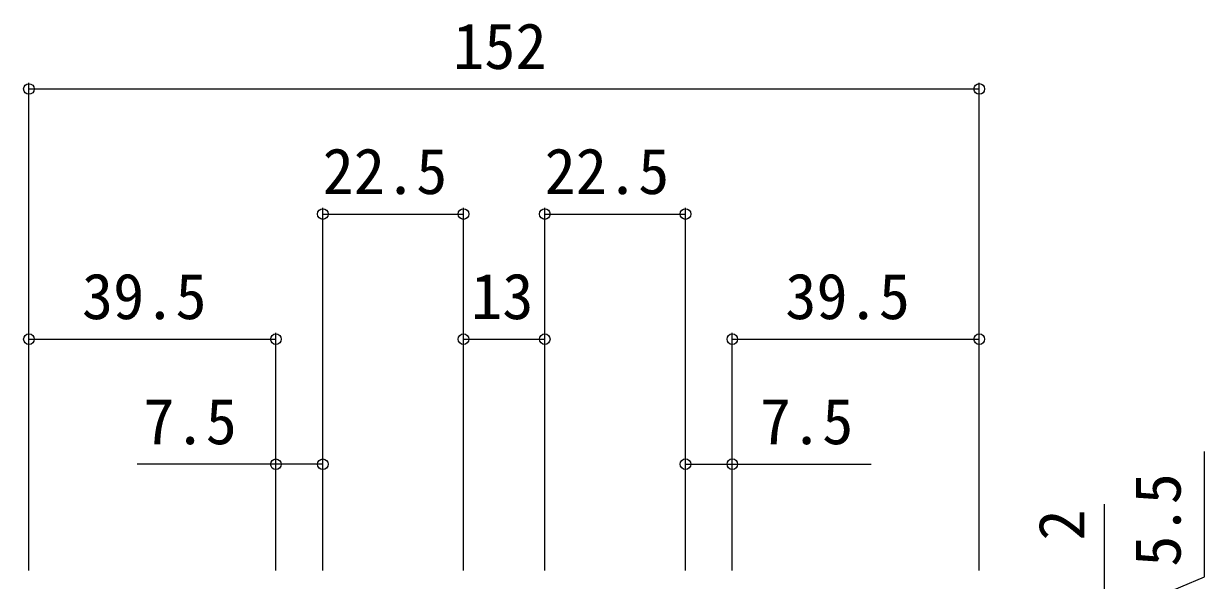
# Model space of a CAD drawing. Units: millimetres, scale not verified. Extents: x -1682 to -296, y -1188 to 1056.
# Drawn here: x -1299.7 to -1110.8, y 579.2 to 668.2 of the extents above; entities that cross this region are included whole.
import ezdxf
from ezdxf.enums import TextEntityAlignment as Align

# ---------------------------------------------------------------- set-up
doc = ezdxf.new("R2010")
doc.units = ezdxf.units.MM
doc.header["$LTSCALE"] = 4
doc.layers.add('0-7_YKK_D', color=6, linetype='Continuous', lineweight=9)
doc.styles.add('ＭＳ ゴシック', font='')
doc.styles.get('ＭＳ ゴシック').set_extended_font_data('MS Gothic')

msp = doc.modelspace()

# ---------------------------------------------------------------- linework, layer by layer
at = {"layer": '0-7_YKK_D'}
for p, q in [((-1298.811, 580.742), (-1298.813, 658.743)), ((-1298.813, 657.743), (-1146.813, 657.745)), ((-1146.812, 580.742), (-1146.813, 658.746)), ((-1251.812, 580.742), (-1251.812, 638.744)), ((-1229.312, 580.742), (-1229.312, 638.744)), ((-1216.311, 580.742), (-1216.311, 638.743)), ((-1193.811, 580.742), (-1193.811, 638.743)), ((-1251.812, 637.744), (-1229.312, 637.744)), ((-1216.311, 637.744), (-1193.811, 637.744)), ((-1298.811, 580.742), (-1298.809, 618.745)), ((-1298.809, 617.745), (-1259.309, 617.743)), ((-1259.311, 580.742), (-1259.309, 618.743)), ((-1229.312, 580.742), (-1229.312, 618.743)), ((-1229.312, 617.743), (-1216.312, 617.743)), ((-1216.311, 580.742), (-1216.312, 618.743)), ((-1186.312, 580.742), (-1186.313, 618.744)), ((-1186.313, 617.744), (-1146.813, 617.745)), ((-1146.812, 580.742), (-1146.813, 618.745)), ((-1259.311, 580.742), (-1259.312, 598.742)), ((-1251.812, 580.742), (-1251.812, 598.743)), ((-1193.812, 580.742), (-1193.813, 598.746)), ((-1186.312, 580.742), (-1186.313, 598.747)), ((-1110.812, 579.757), (-1110.812, 599.757)), ((-1259.312, 597.742), (-1281.512, 597.742)), ((-1251.812, 597.743), (-1259.312, 597.742)), ((-1193.812, 597.747), (-1186.313, 597.747)), ((-1186.313, 597.747), (-1164.113, 597.748)), ((-1126.812, 572.992), (-1110.812, 579.757))]:
    msp.add_line(p, q, dxfattribs=at)
msp.add_lwpolyline([(-1126.812, 575.742), (-1126.812, 577.742), (-1126.812, 591.342)], dxfattribs=at)
for centre in [(-1298.813, 657.743), (-1146.813, 657.745), (-1251.812, 637.744), (-1229.312, 637.744), (-1216.311, 637.744), (-1193.811, 637.744), (-1298.809, 617.745), (-1259.309, 617.743), (-1229.312, 617.743), (-1216.312, 617.743), (-1186.313, 617.744), (-1146.813, 617.745), (-1259.312, 597.742), (-1251.812, 597.743), (-1193.812, 597.747), (-1186.313, 597.747)]:
    msp.add_circle(centre, 0.85, dxfattribs=at)

# ---------------------------------------------------------------- texts
at = {"layer": '0-7_YKK_D', "color": 4, "style": 'ＭＳ ゴシック'}
for s, rotation, p in [('152', 0.001, (-1230.973, 658.744)), ('22.5', 0.001, (-1251.842, 638.744)), ('39.5', 359.998, (-1290.339, 618.745)), ('39.5', 0.001, (-1177.843, 618.744)), ('7.5', 0.001, (-1280.512, 598.742)), ('7.5', 0.003, (-1181.913, 598.747)), ('5.5', 90, (-1112.412, 581.357)), ('2', 90, (-1127.812, 585.542))]:
    msp.add_text(s, height=7.331, rotation=rotation, dxfattribs=at).set_placement(p, align=Align.BOTTOM_LEFT)
for s, p in [('22.5', (-1216.341, 638.743)), ('13', (-1228.092, 618.743))]:
    msp.add_text(s, height=7.331, dxfattribs=at).set_placement(p, align=Align.BOTTOM_LEFT)

doc.saveas('drawing.dxf')
